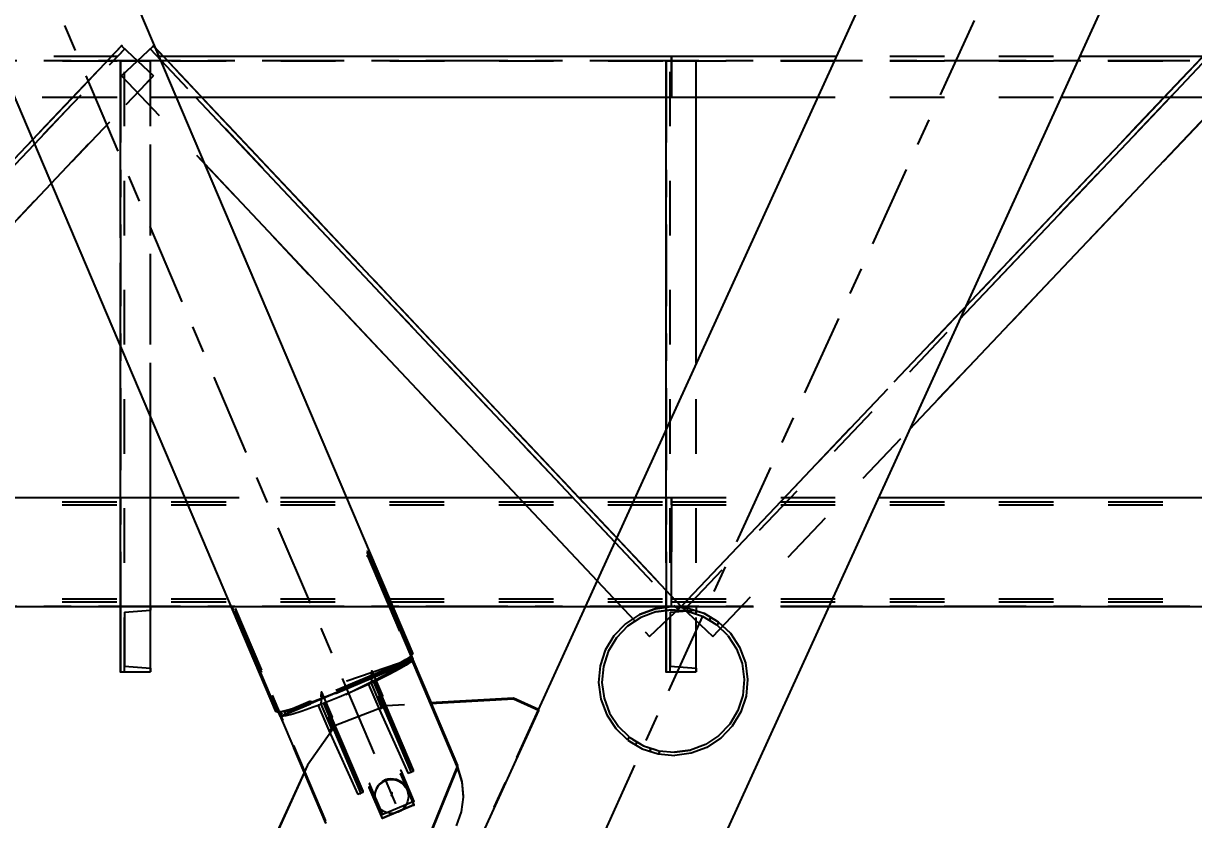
# Model space of a CAD drawing. Header units: millimetres. Extents: x 2368 to 8313, y 7493 to 11698.
# Drawn here: x 5773.03 to 5815.91, y 11265.61 to 11294.79 of the extents above; entities that cross this region are included whole.
import ezdxf

# ---------------------------------------------------------------- set-up
doc = ezdxf.new("R2010")
doc.units = ezdxf.units.MM
for name, pattern in [('XKITLINE00', [0]), ('XKITLINE02', [4, 2, -2]), ('XKITLINE03', [6, 3, -1, 1, -1])]:
    doc.linetypes.add(name, pattern=pattern)
doc.styles.add('ROMANS', font='romans.shx')
doc.dimstyles.new('MD300', dxfattribs={"dimtxt": 2.5, "dimasz": 2.5, "dimexe": 1, "dimexo": 1, "dimgap": 0.5, "dimtad": 1, "dimdec": 1, "dimlfac": 50, "dimrnd": 0.5, "dimdsep": 46, "dimtxsty": 'ROMANS', "dimcen": 1, "dimclrd": 146, "dimclre": 146, "dimclrt": 30, "dimadec": 1, "dimazin": 2, "dimtfac": 1, "dimtdec": 1, "dimtmove": 0, "dimatfit": 1, "dimfxl": 1, "dimtolj": 1, "dimtzin": 0, "dimlwd": -1, "dimlwe": -1, "dimarcsym": 0})

# ---------------------------------------------------------------- blocks, each defined once
blk = doc.blocks.new('*D37')
at = {"color": 146, "transparency": 16777216}
for p, q in [((6544.584, 11276.27), (6544.584, 10979.265)), ((5216.588, 11053.98), (5216.588, 10979.265)), ((5219.088, 10980.265), (6542.084, 10980.265))]:
    blk.add_line(p, q, dxfattribs=at)
for points in [[(5219.088, 10980.681), (5219.088, 10979.848), (5216.588, 10980.265)], [(6542.084, 10980.681), (6542.084, 10979.848), (6544.584, 10980.265)]]:
    blk.add_solid(points, dxfattribs=at)
at = {"layer": 'Defpoints', "color": 0, "transparency": 16777216}
for p in [(6544.584, 11277.27), (5216.588, 11054.98), (6544.584, 10980.265)]:
    blk.add_point(p, dxfattribs=at)
at = {"color": 30, "transparency": 16777216, "insert": (5880.586, 10982.015), "char_height": 2.5, "attachment_point": 5, "style": 'ROMANS'}
blk.add_mtext('\\A1;66400', dxfattribs=at)
blk = doc.blocks.new('*D38')
at = {"color": 146, "transparency": 16777216}
for p, q in [((3888.584, 11276.27), (3888.584, 10968.162)), ((6544.588, 11276.271), (6544.588, 10968.162)), ((6542.088, 10969.162), (3891.084, 10969.162))]:
    blk.add_line(p, q, dxfattribs=at)
for points in [[(3891.084, 10969.579), (3891.084, 10968.745), (3888.584, 10969.162)], [(6542.088, 10969.579), (6542.088, 10968.745), (6544.588, 10969.162)]]:
    blk.add_solid(points, dxfattribs=at)
at = {"layer": 'Defpoints', "color": 0, "transparency": 16777216}
for p in [(3888.584, 11277.27), (6544.588, 11277.271), (3888.584, 10969.162)]:
    blk.add_point(p, dxfattribs=at)
at = {"color": 30, "transparency": 16777216, "insert": (5216.586, 10970.912), "char_height": 2.5, "attachment_point": 5, "style": 'ROMANS'}
blk.add_mtext('\\A1;132800', dxfattribs=at)

msp = doc.modelspace()

# ---------------------------------------------------------------- linework, layer by layer
at = {"color": 8, "linetype": 'XKITLINE03'}
for p, q in [((5790.5882, 11256.9779), (5708.5882, 11449.801)), ((5790.5882, 11256.9779), (5708.5882, 11449.801)), ((5872.5882, 11436.8368), (5708.5882, 11077.119)), ((5872.5882, 11436.8368), (5708.5882, 11077.119)), ((5785.6335, 11275.2685), (5788.9328, 11267.5103)), ((5785.6336, 11275.2685), (5788.9328, 11267.5103)), ((5785.6396, 11275.3524), (5788.9388, 11267.5942)), ((5785.6396, 11275.3524), (5788.9389, 11267.5942)), ((5784.1078, 11265.4786), (5780.8085, 11273.2369)), ((5784.1079, 11265.4786), (5780.8086, 11273.2369)), ((5784.1139, 11265.5625), (5780.8146, 11273.3208)), ((5784.1139, 11265.5625), (5780.8146, 11273.3208)), ((5782.4338, 11269.3953), (5787.2864, 11271.4386)), ((5782.4338, 11269.3953), (5787.2865, 11271.4386)), ((5787.2902, 11271.4908), (5782.4375, 11269.4475)), ((5787.2902, 11271.4908), (5782.4376, 11269.4475)), ((5787.23, 11271.3841), (5782.4857, 11269.3864)), ((5787.23, 11271.3841), (5782.4857, 11269.3864)), ((5787.2383, 11271.4997), (5782.494, 11269.502)), ((5787.2384, 11271.4997), (5782.4941, 11269.502)), ((5784.8441, 11270.196), (5787.23, 11271.3841)), ((5784.8442, 11270.196), (5787.23, 11271.3841)), ((5784.8798, 11270.6901), (5787.2383, 11271.4997)), ((5784.8799, 11270.6901), (5787.2384, 11271.4997)), ((5787.2864, 11271.4386), (5787.3021, 11271.4705)), ((5787.2865, 11271.4386), (5787.3021, 11271.4705)), ((5787.3021, 11271.4705), (5787.2902, 11271.4908)), ((5787.3021, 11271.4705), (5787.2902, 11271.4908)), ((5785.7787, 11270.7748), (5785.7666, 11270.607)), ((5785.7788, 11270.7748), (5785.7667, 11270.607)), ((5787.2217, 11267.3818), (5785.7787, 11270.7748)), ((5787.2217, 11267.3818), (5785.7788, 11270.7748)), ((5785.7868, 11270.8867), (5785.7989, 11271.0545)), ((5787.2298, 11267.4936), (5785.7868, 11270.8867)), ((5785.7869, 11270.8867), (5785.799, 11271.0545)), ((5787.2298, 11267.4936), (5785.7869, 11270.8867)), ((5785.7989, 11271.0545), (5786.1889, 11270.1375)), ((5785.799, 11271.0545), (5786.189, 11270.1375)), ((5785.7666, 11270.607), (5786.1566, 11269.69)), ((5785.7667, 11270.607), (5786.1567, 11269.69)), ((5783.9371, 11269.9994), (5783.925, 11269.8316)), ((5783.9372, 11269.9994), (5783.9251, 11269.8316)), ((5785.3801, 11266.6063), (5783.9371, 11269.9994)), ((5785.3801, 11266.6063), (5783.9372, 11269.9994)), ((5783.9452, 11270.1113), (5783.9573, 11270.2791)), ((5785.3882, 11266.7182), (5783.9452, 11270.1113)), ((5783.9453, 11270.1113), (5783.9574, 11270.2791)), ((5785.3882, 11266.7182), (5783.9453, 11270.1113)), ((5783.9573, 11270.2791), (5784.3473, 11269.362)), ((5783.9574, 11270.2791), (5784.3474, 11269.362)), ((5790.9933, 11270.0377), (5786.3382, 11269.7771)), ((5790.9934, 11270.0377), (5786.3383, 11269.7771)), ((5791.9039, 11269.6257), (5790.9933, 11270.0377)), ((5791.904, 11269.6257), (5790.9934, 11270.0377)), ((5783.6395, 11251.4977), (5791.9039, 11269.6257)), ((5783.6395, 11251.4977), (5791.904, 11269.6257)), ((5783.925, 11269.8316), (5784.315, 11268.9145)), ((5783.9251, 11269.8316), (5784.3151, 11268.9145)), ((5786.3382, 11269.7771), (5784.4664, 11269.0558)), ((5786.3383, 11269.7771), (5784.4665, 11269.0558)), ((5782.4219, 11269.4156), (5782.4338, 11269.3953)), ((5782.4219, 11269.4156), (5782.4338, 11269.3953)), ((5784.4664, 11269.0558), (5783.4431, 11267.6012)), ((5784.4665, 11269.0558), (5783.4432, 11267.6012)), ((5783.4431, 11267.6012), (5779.6025, 11259.1768)), ((5783.4432, 11267.6012), (5779.6026, 11259.1768)), ((5786.857, 11267.4088), (5787.3406, 11266.2716)), ((5786.8571, 11267.4088), (5787.3406, 11266.2716)), ((5787.2183, 11267.3351), (5787.2217, 11267.3818)), ((5787.2184, 11267.3351), (5787.2217, 11267.3818)), ((5787.2331, 11267.5402), (5787.2298, 11267.4936)), ((5787.2332, 11267.5402), (5787.2298, 11267.4936)), ((5788.9328, 11267.5103), (5787.5421, 11264.0918)), ((5788.9328, 11267.5103), (5787.5421, 11264.0918)), ((5788.9388, 11267.5942), (5787.5481, 11264.1757)), ((5788.9389, 11267.5942), (5787.5482, 11264.1757)), ((5786.1988, 11265.7909), (5785.7152, 11266.928)), ((5786.1989, 11265.7909), (5785.7153, 11266.928)), ((5786.8468, 11267.2671), (5787.3304, 11266.1299)), ((5786.8468, 11267.2671), (5787.3304, 11266.1299)), ((5786.8478, 11267.282), (5787.3314, 11266.1448)), ((5786.8479, 11267.282), (5787.3315, 11266.1448)), ((5785.3767, 11266.5597), (5785.3801, 11266.6063)), ((5785.3768, 11266.5597), (5785.3801, 11266.6063)), ((5785.3915, 11266.7648), (5785.3882, 11266.7182)), ((5785.3916, 11266.7648), (5785.3882, 11266.7182)), ((5786.1886, 11265.6492), (5785.705, 11266.7863)), ((5786.1886, 11265.6492), (5785.705, 11266.7863)), ((5786.1896, 11265.6641), (5785.7061, 11266.8012)), ((5786.1897, 11265.6641), (5785.7061, 11266.8012)), ((5786.5274, 11266.5924), (5786.5193, 11266.4805)), ((5786.5274, 11266.5924), (5786.5193, 11266.4805)), ((5787.3304, 11266.1299), (5786.1886, 11265.6492)), ((5787.3304, 11266.1299), (5786.1886, 11265.6492)), ((5787.3314, 11266.1448), (5786.1896, 11265.6641)), ((5787.3315, 11266.1448), (5786.1897, 11265.6641)), ((5787.3406, 11266.2716), (5786.1988, 11265.7909)), ((5787.3406, 11266.2716), (5786.1989, 11265.7909))]:
    msp.add_line(p, q, dxfattribs=at)
at = {"color": 8, "linetype": 'XKITLINE00'}
for p, q in [((5721.1335, 11427.2703), (5787.2978, 11271.6849)), ((5716.106, 11425.1534), (5782.2703, 11269.568)), ((5857.4243, 11413.3539), (5791.8961, 11269.6244)), ((5864.8186, 11410.017), (5724.1331, 11101.4374)), ((5785.6219, 11275.4474), (5785.6193, 11275.4326)), ((5785.6193, 11275.4326), (5785.6235, 11275.404)), ((5785.6309, 11275.447), (5785.6219, 11275.4474)), ((5785.6235, 11275.404), (5785.634, 11275.3643)), ((5785.6309, 11275.447), (5785.6456, 11275.4313)), ((5785.6855, 11275.3618), (5785.6414, 11275.3433)), ((5785.6456, 11275.4313), (5785.6644, 11275.402)), ((5785.6503, 11275.3182), (5785.6666, 11275.2671)), ((5785.7069, 11275.3148), (5785.6601, 11275.2951)), ((5785.6644, 11275.402), (5785.6855, 11275.3618)), ((5785.6666, 11275.2671), (5787.2266, 11271.5989)), ((5785.6855, 11275.3618), (5785.7069, 11275.3148)), ((5785.7069, 11275.3148), (5787.2669, 11271.6466)), ((5780.6877, 11273.3698), (5780.6858, 11273.3648)), ((5780.6858, 11273.3648), (5780.6907, 11273.345)), ((5780.6877, 11273.3698), (5780.696, 11273.3596)), ((5780.6907, 11273.345), (5780.7017, 11273.3124)), ((5780.696, 11273.3596), (5780.71, 11273.3351)), ((5780.71, 11273.3351), (5780.7284, 11273.2987)), ((5780.7017, 11273.3124), (5780.7178, 11273.2701)), ((5780.7377, 11273.2785), (5780.7178, 11273.2701)), ((5780.7178, 11273.2701), (5780.7375, 11273.2223)), ((5780.7586, 11273.2312), (5780.7375, 11273.2223)), ((5780.7375, 11273.2223), (5782.2974, 11269.5541)), ((5780.7488, 11273.2543), (5780.7732, 11273.2066)), ((5780.7732, 11273.2066), (5782.3332, 11269.5384)), ((5787.2669, 11271.6466), (5787.2155, 11271.625)), ((5787.2243, 11271.6287), (5787.2978, 11271.456)), ((5787.2353, 11271.6333), (5787.2996, 11271.4821)), ((5787.2978, 11271.6849), (5787.2669, 11271.6466)), ((5786.7379, 11271.2953), (5786.337, 11271.0874)), ((5787.0409, 11271.4697), (5786.7379, 11271.2953)), ((5787.0604, 11271.2664), (5786.7984, 11271.114)), ((5786.9871, 11271.4387), (5787.0604, 11271.2664)), ((5787.2266, 11271.5989), (5787.0409, 11271.4697)), ((5787.23, 11271.3841), (5787.0604, 11271.2664)), ((5787.1587, 11271.5517), (5787.23, 11271.3841)), ((5787.1962, 11271.5777), (5788.9318, 11267.4963)), ((5787.2069, 11271.5852), (5788.9338, 11267.5243)), ((5787.2202, 11271.5945), (5787.2865, 11271.4386)), ((5787.2865, 11271.4386), (5787.2726, 11271.4328)), ((5787.2978, 11271.456), (5787.2865, 11271.4386)), ((5787.2929, 11271.4485), (5787.9572, 11269.8863)), ((5787.3021, 11271.4705), (5787.2978, 11271.456)), ((5787.3002, 11271.464), (5787.9708, 11269.8871)), ((5785.8582, 11270.8564), (5785.3255, 11270.6139)), ((5786.337, 11271.0874), (5785.8582, 11270.8564)), ((5786.455, 11270.9335), (5786.0447, 11270.7324)), ((5786.7984, 11271.114), (5786.455, 11270.9335)), ((5784.7657, 11270.372), (5784.2068, 11270.1428)), ((5785.3255, 11270.6139), (5784.7657, 11270.372)), ((5785.5847, 11270.5191), (5785.0944, 11270.3026)), ((5786.0447, 11270.7324), (5785.5847, 11270.5191)), ((5785.6773, 11270.562), (5786.0646, 11269.6512)), ((5785.8588, 11270.6458), (5785.8504, 11270.6423)), ((5785.8588, 11270.6462), (5785.8588, 11270.6458)), ((5785.8588, 11270.6458), (5786.2487, 11269.7288)), ((5785.9093, 11270.6696), (5786.1049, 11270.2634)), ((5783.6768, 11269.9379), (5783.2024, 11269.7675)), ((5784.2068, 11270.1428), (5783.6768, 11269.9379)), ((5784.5942, 11270.092), (5784.1054, 11269.8962)), ((5785.0944, 11270.3026), (5784.5942, 11270.092)), ((5786.1049, 11270.2634), (5787.3138, 11267.4205)), ((5790.9947, 11270.0564), (5787.93, 11269.8848)), ((5790.992, 11270.0191), (5787.9454, 11269.8485)), ((5790.9947, 11270.0564), (5790.992, 11270.0191)), ((5791.9026, 11269.6071), (5790.992, 11270.0191)), ((5791.9053, 11269.6444), (5790.9947, 11270.0564)), ((5782.2974, 11269.5541), (5782.2703, 11269.568)), ((5782.3221, 11269.5645), (5782.2974, 11269.5541)), ((5782.5112, 11269.5624), (5782.3332, 11269.5384)), ((5782.3654, 11269.5428), (5782.4244, 11269.404)), ((5782.3722, 11269.5437), (5784.1069, 11265.4647)), ((5782.4163, 11269.5496), (5782.4857, 11269.3864)), ((5782.8072, 11269.6402), (5782.5112, 11269.5624)), ((5782.5758, 11269.5794), (5782.6484, 11269.4086)), ((5782.9042, 11269.4743), (5782.6484, 11269.4086)), ((5783.2024, 11269.7675), (5782.8072, 11269.6402)), ((5783.2422, 11269.5807), (5782.9042, 11269.4743)), ((5783.6483, 11269.7233), (5783.2422, 11269.5807)), ((5791.9026, 11269.6071), (5783.6382, 11251.4791)), ((5783.8329, 11269.7931), (5783.6483, 11269.7233)), ((5783.8414, 11269.7963), (5783.833, 11269.7928)), ((5783.833, 11269.7932), (5783.833, 11269.7928)), ((5783.833, 11269.7928), (5784.223, 11268.8758)), ((5784.1054, 11269.8962), (5783.8414, 11269.7963)), ((5784.0199, 11269.8639), (5784.4071, 11268.9533)), ((5784.0726, 11269.8838), (5784.2633, 11269.4879)), ((5784.2633, 11269.4879), (5785.4722, 11266.6451)), ((5786.2487, 11269.7288), (5786.0646, 11269.6512)), ((5786.0646, 11269.6512), (5787.1263, 11267.2964)), ((5786.2487, 11269.7288), (5787.3105, 11267.3739)), ((5791.9031, 11269.6132), (5791.9026, 11269.6071)), ((5782.4338, 11269.3953), (5782.4244, 11269.404)), ((5782.6484, 11269.4086), (5782.4857, 11269.3864)), ((5784.4071, 11268.9533), (5784.223, 11268.8758)), ((5784.223, 11268.8758), (5785.2847, 11266.5209)), ((5784.4071, 11268.9533), (5785.4689, 11266.5985)), ((5783.313, 11267.3314), (5780.1172, 11260.3214)), ((5787.3105, 11267.3739), (5787.1263, 11267.2964)), ((5787.3138, 11267.4205), (5787.3105, 11267.3739)), ((5788.9338, 11267.5243), (5788.9318, 11267.4963)), ((5788.9318, 11267.4963), (5789.0915, 11266.9746)), ((5788.9338, 11267.5243), (5789.0936, 11267.0025)), ((5783.3199, 11267.3151), (5780.1311, 11260.3204)), ((5786.0947, 11266.9027), (5786.0223, 11266.8229)), ((5786.0958, 11266.9176), (5786.0234, 11266.8378)), ((5786.0958, 11266.9176), (5786.0234, 11266.8378)), ((5786.0969, 11266.9326), (5786.0245, 11266.8527)), ((5786.1799, 11266.9688), (5786.0947, 11266.9027)), ((5786.181, 11266.9838), (5786.0958, 11266.9176)), ((5786.181, 11266.9838), (5786.0958, 11266.9176)), ((5786.1821, 11266.9987), (5786.0969, 11266.9326)), ((5786.2754, 11267.0192), (5786.1799, 11266.9688)), ((5786.2765, 11267.0341), (5786.181, 11266.9838)), ((5786.2765, 11267.0341), (5786.181, 11266.9838)), ((5786.2775, 11267.0491), (5786.1821, 11266.9987)), ((5786.3782, 11267.0523), (5786.2754, 11267.0192)), ((5786.2765, 11267.0341), (5786.2754, 11267.0192)), ((5786.3793, 11267.0672), (5786.2765, 11267.0341)), ((5786.3793, 11267.0672), (5786.2765, 11267.0341)), ((5786.2775, 11267.0491), (5786.2765, 11267.0341)), ((5786.3804, 11267.0822), (5786.2775, 11267.0491)), ((5786.4852, 11267.0672), (5786.3782, 11267.0523)), ((5786.4863, 11267.0821), (5786.3793, 11267.0672)), ((5786.4863, 11267.0821), (5786.3793, 11267.0672)), ((5786.4874, 11267.097), (5786.3804, 11267.0822)), ((5786.5932, 11267.0632), (5786.4852, 11267.0672)), ((5786.5943, 11267.0782), (5786.4863, 11267.0821)), ((5786.5943, 11267.0782), (5786.4863, 11267.0821)), ((5786.5954, 11267.0931), (5786.4874, 11267.097)), ((5786.6989, 11267.0407), (5786.5932, 11267.0632)), ((5786.7, 11267.0556), (5786.5943, 11267.0782)), ((5786.7, 11267.0556), (5786.5943, 11267.0782)), ((5786.7011, 11267.0706), (5786.5954, 11267.0931)), ((5786.7991, 11267.0003), (5786.6989, 11267.0407)), ((5786.8002, 11267.0152), (5786.7, 11267.0556)), ((5786.8002, 11267.0152), (5786.7, 11267.0556)), ((5786.8012, 11267.0301), (5786.7011, 11267.0706)), ((5786.8907, 11266.9431), (5786.7991, 11267.0003)), ((5786.8918, 11266.958), (5786.8002, 11267.0152)), ((5786.8918, 11266.958), (5786.8002, 11267.0152)), ((5786.8928, 11266.9729), (5786.8012, 11267.0301)), ((5786.9709, 11266.871), (5786.8907, 11266.9431)), ((5786.972, 11266.8859), (5786.8918, 11266.958)), ((5786.972, 11266.8859), (5786.8918, 11266.958)), ((5786.9731, 11266.9008), (5786.8928, 11266.9729)), ((5786.9731, 11266.9008), (5787.0396, 11266.8159)), ((5789.0936, 11267.0025), (5789.0915, 11266.9746)), ((5789.0915, 11266.9746), (5789.1388, 11266.4312)), ((5789.0936, 11267.0025), (5789.1409, 11266.4592)), ((5785.4689, 11266.5985), (5785.2847, 11266.5209)), ((5785.4722, 11266.6451), (5785.4689, 11266.5985)), ((5785.9019, 11266.5268), (5785.898, 11266.4192)), ((5785.9244, 11266.632), (5785.9019, 11266.5268)), ((5785.9255, 11266.6469), (5785.903, 11266.5417)), ((5785.9255, 11266.6469), (5785.903, 11266.5417)), ((5785.9266, 11266.6618), (5785.904, 11266.5566)), ((5785.965, 11266.7317), (5785.9244, 11266.632)), ((5785.9661, 11266.7466), (5785.9255, 11266.6469)), ((5785.9661, 11266.7466), (5785.9255, 11266.6469)), ((5785.9672, 11266.7615), (5785.9266, 11266.6618)), ((5786.0223, 11266.8229), (5785.965, 11266.7317)), ((5786.0234, 11266.8378), (5785.9661, 11266.7466)), ((5786.0234, 11266.8378), (5785.9661, 11266.7466)), ((5786.0245, 11266.8527), (5785.9672, 11266.7615)), ((5786.9709, 11266.871), (5787.0374, 11266.7861)), ((5786.972, 11266.8859), (5787.0385, 11266.801)), ((5786.972, 11266.8859), (5787.0385, 11266.801)), ((5787.0374, 11266.7861), (5787.0881, 11266.691)), ((5787.0385, 11266.801), (5787.0892, 11266.706)), ((5787.0385, 11266.801), (5787.0892, 11266.706)), ((5787.0396, 11266.8159), (5787.0902, 11266.7209)), ((5787.0892, 11266.706), (5787.0881, 11266.691)), ((5787.0881, 11266.691), (5787.1214, 11266.5887)), ((5787.0902, 11266.7209), (5787.0892, 11266.706)), ((5787.0892, 11266.706), (5787.1225, 11266.6036)), ((5787.0892, 11266.706), (5787.1225, 11266.6036)), ((5787.0902, 11266.7209), (5787.1235, 11266.6185)), ((5787.1214, 11266.5887), (5787.1363, 11266.4821)), ((5787.1225, 11266.6036), (5787.1374, 11266.497)), ((5787.1225, 11266.6036), (5787.1374, 11266.497)), ((5787.1235, 11266.6185), (5787.1385, 11266.5119)), ((5787.1363, 11266.4821), (5787.1325, 11266.3745)), ((5785.898, 11266.4192), (5785.913, 11266.3127)), ((5785.913, 11266.3127), (5785.9463, 11266.2103)), ((5785.9463, 11266.2103), (5785.9969, 11266.1152)), ((5785.9969, 11266.1152), (5786.0634, 11266.0303)), ((5787.012, 11266.0784), (5786.9396, 11265.9986)), ((5787.0694, 11266.1696), (5787.012, 11266.0784)), ((5787.1099, 11266.2693), (5787.0694, 11266.1696)), ((5787.1325, 11266.3745), (5787.1099, 11266.2693)), ((5789.1388, 11266.4312), (5789.0717, 11265.89)), ((5789.1409, 11266.4592), (5789.1388, 11266.4312)), ((5786.1437, 11265.9582), (5786.0634, 11266.0303)), ((5786.2353, 11265.901), (5786.1437, 11265.9582)), ((5786.3354, 11265.8606), (5786.2353, 11265.901)), ((5786.4411, 11265.8381), (5786.3354, 11265.8606)), ((5786.5491, 11265.8342), (5786.4411, 11265.8381)), ((5786.6562, 11265.849), (5786.5491, 11265.8342)), ((5786.759, 11265.8821), (5786.6562, 11265.849)), ((5786.8544, 11265.9325), (5786.759, 11265.8821)), ((5786.9396, 11265.9986), (5786.8544, 11265.9325)), ((5789.0717, 11265.89), (5788.8929, 11265.3747))]:
    msp.add_line(p, q, dxfattribs=at)
at = {"color": 1, "linetype": 'XKITLINE03'}
for p, q in [((5757.1383, 11273.4162), (5776.6282, 11293.9667)), ((5776.6282, 11293.9667), (5757.1383, 11273.4162)), ((5777.7909, 11293.9644), (5797.1383, 11273.4162)), ((5797.1383, 11273.4162), (5777.7909, 11293.9644)), ((5797.1383, 11273.4162), (5816.6282, 11293.9667)), ((5816.6282, 11293.9667), (5797.1383, 11273.4162)), ((5796.7808, 11293.4162), (5462.4602, 11293.4162)), ((5796.7808, 11293.4162), (5462.4602, 11293.4162)), ((5776.5883, 11271.0162), (5776.5883, 11293.4162)), ((5776.5883, 11293.4162), (5776.5883, 11271.0162)), ((5796.5883, 11271.0162), (5796.5883, 11293.4162)), ((5796.5883, 11293.4162), (5796.5883, 11271.0162)), ((6133.777, 11293.4162), (5796.7808, 11293.4162)), ((6133.777, 11293.4162), (5796.7808, 11293.4162)), ((5462.4467, 11273.4162), (5796.7807, 11273.4162)), ((5796.7808, 11273.4162), (5462.4535, 11273.4162)), ((5776.5883, 11273.4162), (5776.5883, 11273.4162)), ((5796.5883, 11273.4162), (5796.5883, 11273.4162)), ((5796.7808, 11273.4162), (6133.7769, 11273.4162)), ((6133.777, 11273.4162), (5796.7808, 11273.4162)), ((5796.8383, 11270.6868), (5796.8382, 11270.6868))]:
    msp.add_line(p, q, dxfattribs=at)
at = {"color": 3, "linetype": 'XKITLINE02'}
for p, q in [((5757.1383, 11273.4162), (5776.6282, 11293.9667)), ((5773.36, 11290.5206), (5776.6282, 11293.9667)), ((5776.626, 11292.8676), (5777.7909, 11293.9644)), ((5776.626, 11292.8676), (5777.7909, 11293.9644)), ((5776.6282, 11293.9667), (5777.7891, 11292.8657)), ((5776.6282, 11293.9667), (5777.7892, 11292.8657)), ((5777.7909, 11293.9644), (5777.8499, 11293.9018)), ((5777.7909, 11293.9644), (5797.1383, 11273.4162)), ((5797.1383, 11273.4162), (5816.6282, 11293.9667)), ((5462.4602, 11293.5862), (5796.7808, 11293.5862)), ((5738.147, 11293.5862), (5777.9841, 11293.5862)), ((5757.2544, 11273.3061), (5776.7443, 11293.8566)), ((5773.4282, 11290.3601), (5776.7443, 11293.8566)), ((5777.6744, 11293.8547), (5779.3396, 11292.0862)), ((5777.6744, 11293.8547), (5797.0218, 11273.3065)), ((5778.147, 11293.5862), (5779.5593, 11292.0862)), ((5796.7808, 11292.0862), (5796.7808, 11293.5862)), ((5796.7808, 11292.0862), (5796.7808, 11293.5862)), ((5796.7808, 11292.0862), (5796.7808, 11293.5862)), ((5796.7808, 11293.5862), (5811.7362, 11293.5862)), ((5796.7808, 11292.0862), (5796.7808, 11293.5862)), ((5796.7808, 11293.5862), (6133.777, 11293.5862)), ((5796.7808, 11293.5862), (5796.7808, 11292.0862)), ((5796.7808, 11292.0862), (5796.7808, 11293.5862)), ((5797.2544, 11273.3061), (5816.7443, 11293.8566)), ((5814.8447, 11292.0862), (5816.2673, 11293.5862)), ((5815.0653, 11292.0862), (5816.4878, 11293.5862)), ((5462.4602, 11293.4162), (5796.7808, 11293.4162)), ((5462.4602, 11293.4162), (5796.7808, 11293.4162)), ((5776.5883, 11282.9292), (5776.5883, 11293.4162)), ((5776.5883, 11293.4162), (5777.6883, 11293.4162)), ((5776.5883, 11293.4162), (5777.6883, 11293.4162)), ((5776.5883, 11271.0162), (5776.5883, 11293.4162)), ((5776.7283, 11271.0162), (5776.7283, 11293.4162)), ((5776.7283, 11271.0162), (5776.7283, 11293.4162)), ((5777.6883, 11280.3426), (5777.6883, 11293.4162)), ((5777.6883, 11271.0162), (5777.6883, 11293.4162)), ((5796.5883, 11292.0862), (5796.5883, 11293.4162)), ((5796.5883, 11293.4162), (5797.6883, 11293.4162)), ((5796.5883, 11293.4162), (5797.6883, 11293.4162)), ((5796.5883, 11271.0162), (5796.5883, 11293.4162)), ((5796.7283, 11271.0162), (5796.7283, 11293.4162)), ((5796.7283, 11271.0162), (5796.7283, 11293.4162)), ((5796.7808, 11293.4162), (6133.777, 11293.4162)), ((5796.7808, 11293.4162), (5796.7808, 11292.0862)), ((5796.7808, 11293.4162), (6133.777, 11293.4162)), ((5796.7808, 11293.4162), (5796.7808, 11292.0862)), ((5797.6883, 11292.0862), (5797.6883, 11293.4162)), ((5797.6883, 11271.0162), (5797.6883, 11293.4162)), ((5758.2992, 11272.3152), (5777.7892, 11292.8657)), ((5774.0426, 11288.9153), (5777.7891, 11292.8657)), ((5776.626, 11292.8676), (5779.66, 11289.6453)), ((5776.626, 11292.8676), (5795.9734, 11272.3194)), ((5798.2992, 11272.3152), (5817.7892, 11292.8657)), ((5462.4602, 11292.0862), (5796.7808, 11292.0862)), ((5577.7172, 11292.0862), (5778.622, 11292.0862)), ((5796.7808, 11292.0862), (5945.493, 11292.0862)), ((5796.7808, 11292.0862), (5811.0524, 11292.0862)), ((5796.7808, 11292.0862), (6133.777, 11292.0862)), ((5797.1383, 11273.4162), (5807.5416, 11284.3856)), ((5797.2544, 11273.3061), (5807.3374, 11283.9378)), ((5797.6883, 11271.0162), (5797.6883, 11282.329)), ((5796.5883, 11271.0162), (5796.5883, 11279.9162)), ((5798.2992, 11272.3152), (5805.5002, 11279.908)), ((5462.4467, 11277.4162), (5796.7807, 11277.4162)), ((5462.4467, 11277.2462), (5796.7807, 11277.2462)), ((5462.4535, 11277.4162), (5796.7808, 11277.4162)), ((5462.4535, 11277.2462), (5796.7808, 11277.2462)), ((5776.5883, 11277.4162), (5777.6883, 11277.4162)), ((5778.9327, 11277.4162), (5784.8605, 11277.4162)), ((5791.1744, 11277.4162), (5793.372, 11277.4162)), ((5795.4485, 11277.4162), (5796.7807, 11277.4162)), ((5796.7807, 11277.4162), (5796.7807, 11277.4162)), ((5796.7807, 11277.1398), (5796.7807, 11277.4162)), ((5796.7807, 11273.4162), (5796.7807, 11277.4162)), ((5796.7808, 11277.1398), (5796.7808, 11277.4162)), ((5796.7808, 11273.4162), (5796.7808, 11277.4162)), ((5796.7808, 11273.4162), (5796.7808, 11277.4162)), ((5796.7808, 11277.4162), (5796.7808, 11273.4162)), ((5796.7808, 11277.4162), (5817.6883, 11277.4162)), ((5796.7808, 11277.4162), (5804.3641, 11277.4162)), ((5796.7808, 11277.4162), (6133.777, 11277.4162)), ((5796.7808, 11277.1398), (5796.7808, 11277.4162)), ((5796.7808, 11273.4162), (5796.7808, 11277.4162)), ((5796.7808, 11277.2462), (6133.7769, 11277.2462)), ((5796.7808, 11277.2462), (6133.777, 11277.2462)), ((5462.4467, 11277.1398), (5796.7807, 11277.1398)), ((5462.4535, 11277.1398), (5796.7808, 11277.1398)), ((5796.7808, 11277.1398), (6133.7769, 11277.1398)), ((5796.7808, 11277.1398), (6133.777, 11277.1398)), ((5794.771, 11275.9303), (5797.1383, 11273.4162)), ((5794.6993, 11275.7731), (5797.0218, 11273.3065)), ((5794.0541, 11274.3578), (5795.9734, 11272.3194)), ((5462.4467, 11273.6926), (5796.7807, 11273.6926)), ((5462.4467, 11273.5862), (5796.7807, 11273.5862)), ((5462.4467, 11273.4162), (5796.7807, 11273.4162)), ((5462.4535, 11273.6926), (5796.7808, 11273.6926)), ((5462.4535, 11273.5862), (5796.7808, 11273.5862)), ((5462.4535, 11273.4162), (5796.7808, 11273.4162)), ((5776.5883, 11273.4162), (5777.6883, 11273.4162)), ((5776.5883, 11273.4162), (5777.6883, 11273.4162)), ((5776.5883, 11273.4162), (5776.5883, 11271.0162)), ((5776.5883, 11273.4162), (5776.5883, 11271.0162)), ((5777.6883, 11273.4162), (5777.6883, 11273.2802)), ((5777.6883, 11273.4162), (5777.6883, 11273.2802)), ((5780.6338, 11273.4162), (5786.5616, 11273.4162)), ((5793.6248, 11273.4162), (5796.7807, 11273.4162)), ((5795.6023, 11273.121), (5796.1749, 11273.335)), ((5796.1749, 11273.335), (5795.6023, 11273.121)), ((5795.9734, 11272.3194), (5797.1383, 11273.4162)), ((5795.9734, 11272.3194), (5797.1383, 11273.4162)), ((5796.1749, 11273.335), (5796.7808, 11273.4162)), ((5796.7809, 11273.4162), (5796.1749, 11273.335)), ((5796.5883, 11273.4162), (5797.6883, 11273.4162)), ((5796.5883, 11273.4162), (5796.5883, 11271.0162)), ((5796.5883, 11273.4162), (5796.5883, 11271.0162)), ((5796.7808, 11273.6926), (6133.7769, 11273.6926)), ((5796.7808, 11273.6926), (6133.777, 11273.6926)), ((5796.7808, 11273.5862), (6133.7769, 11273.5862)), ((5796.7808, 11273.5862), (6133.777, 11273.5862)), ((5796.7808, 11273.4162), (5802.5405, 11273.4162)), ((5796.7808, 11273.4162), (6133.777, 11273.4162)), ((5796.7808, 11273.4162), (5797.3896, 11273.3605)), ((5796.7809, 11273.4162), (5797.3896, 11273.3605)), ((5797.1383, 11273.4162), (5798.2992, 11272.3152)), ((5797.1383, 11273.4162), (5798.2992, 11272.3152)), ((5797.3764, 11273.3617), (5797.324, 11273.2468)), ((5797.3764, 11273.3617), (5797.324, 11273.2468)), ((5797.3764, 11273.3617), (5797.324, 11273.2468)), ((5797.3764, 11273.3617), (5797.324, 11273.2468)), ((5797.3896, 11273.3605), (5797.5403, 11273.3113)), ((5797.3896, 11273.3605), (5797.9707, 11273.1708)), ((5797.6883, 11273.4162), (5797.6883, 11273.2802)), ((5797.6883, 11273.4162), (5797.6883, 11273.2802)), ((5776.7283, 11273.2034), (5777.6883, 11273.2802)), ((5776.7283, 11273.2034), (5776.7283, 11271.229)), ((5776.7283, 11273.2034), (5776.7283, 11271.229)), ((5795.6023, 11273.121), (5795.0916, 11272.7849)), ((5795.6023, 11273.121), (5795.0916, 11272.7849)), ((5795.6566, 11273.014), (5795.1684, 11272.6927)), ((5795.6566, 11273.014), (5795.1684, 11272.6927)), ((5796.2041, 11273.2186), (5795.6566, 11273.014)), ((5796.2041, 11273.2186), (5795.6566, 11273.014)), ((5796.2041, 11273.2186), (5796.7833, 11273.2962)), ((5796.7834, 11273.2962), (5796.2041, 11273.2186)), ((5796.7283, 11273.2034), (5797.6883, 11273.2802)), ((5796.7283, 11273.2034), (5796.7283, 11271.229)), ((5796.7283, 11273.2034), (5796.7283, 11271.229)), ((5797.324, 11273.2468), (5796.7833, 11273.2962)), ((5796.7834, 11273.2962), (5797.3654, 11273.243)), ((5797.324, 11273.2468), (5797.3582, 11273.2437)), ((5797.3654, 11273.243), (5797.3582, 11273.2437)), ((5797.3654, 11273.243), (5797.921, 11273.0616)), ((5797.3654, 11273.243), (5797.4905, 11273.2022)), ((5797.4905, 11273.2022), (5797.921, 11273.0616)), ((5797.5403, 11273.3113), (5797.9708, 11273.1708)), ((5797.6949, 11273.2609), (5797.6451, 11273.1517)), ((5797.695, 11273.2609), (5797.6452, 11273.1517)), ((5797.7029, 11273.2583), (5797.6531, 11273.1491)), ((5797.7029, 11273.2583), (5797.6531, 11273.1491)), ((5797.7029, 11273.2583), (5797.6531, 11273.1491)), ((5797.7029, 11273.2583), (5797.6531, 11273.1491)), ((5797.921, 11273.0616), (5798.4223, 11272.7612)), ((5797.921, 11273.0616), (5798.3094, 11272.8288)), ((5797.9707, 11273.1708), (5798.4951, 11272.8565)), ((5797.9708, 11273.1708), (5798.3592, 11272.938)), ((5798.2124, 11273.026), (5798.1626, 11272.9168)), ((5798.2124, 11273.026), (5798.1626, 11272.9168)), ((5798.2125, 11273.0259), (5798.1627, 11272.9168)), ((5798.2125, 11273.0259), (5798.1627, 11272.9168)), ((5798.2196, 11273.0216), (5798.1698, 11272.9125)), ((5798.2196, 11273.0216), (5798.1699, 11272.9125)), ((5798.3592, 11272.938), (5798.4951, 11272.8565)), ((5794.6685, 11272.3436), (5795.0916, 11272.7849)), ((5795.0916, 11272.7849), (5794.6685, 11272.3436)), ((5795.1684, 11272.6927), (5794.7639, 11272.2708)), ((5795.1684, 11272.6927), (5794.7639, 11272.2708)), ((5798.3094, 11272.8288), (5798.4223, 11272.7612)), ((5798.4223, 11272.7612), (5798.4523, 11272.7324)), ((5798.4223, 11272.7612), (5798.4459, 11272.7385)), ((5798.4523, 11272.7324), (5798.4459, 11272.7385)), ((5798.5047, 11272.8473), (5798.4523, 11272.7324)), ((5798.5047, 11272.8473), (5798.4523, 11272.7324)), ((5798.5047, 11272.8473), (5798.4523, 11272.7324)), ((5798.5047, 11272.8473), (5798.4523, 11272.7324)), ((5798.8442, 11272.3567), (5798.4523, 11272.7324)), ((5798.4523, 11272.7324), (5798.4523, 11272.7324)), ((5798.8441, 11272.3567), (5798.4523, 11272.7324)), ((5798.4523, 11272.7324), (5798.4523, 11272.7324)), ((5798.5047, 11272.8473), (5798.4951, 11272.8565)), ((5798.5047, 11272.8473), (5798.4951, 11272.8565)), ((5798.5047, 11272.8473), (5798.5047, 11272.8473)), ((5798.5047, 11272.8473), (5798.9364, 11272.4334)), ((5798.9364, 11272.4334), (5798.5047, 11272.8473)), ((5798.5047, 11272.8473), (5798.5047, 11272.8473)), ((5794.6685, 11272.3436), (5794.3542, 11271.8193)), ((5794.6685, 11272.3436), (5794.3543, 11271.8193)), ((5794.7639, 11272.2708), (5794.4634, 11271.7695)), ((5794.7639, 11272.2708), (5794.4635, 11271.7695)), ((5798.8441, 11272.3567), (5799.1654, 11271.8684)), ((5798.8442, 11272.3567), (5799.1655, 11271.8684)), ((5798.9364, 11272.4334), (5799.2724, 11271.9228)), ((5798.9364, 11272.4334), (5799.2725, 11271.9228)), ((5794.3542, 11271.8193), (5794.1645, 11271.2381)), ((5794.3543, 11271.8193), (5794.1645, 11271.2381)), ((5794.4634, 11271.7695), (5794.282, 11271.2139)), ((5794.4635, 11271.7695), (5794.2821, 11271.2139)), ((5799.1654, 11271.8684), (5799.37, 11271.321)), ((5799.1655, 11271.8684), (5799.3701, 11271.321)), ((5799.2724, 11271.9228), (5799.4864, 11271.3501)), ((5799.2725, 11271.9228), (5799.4865, 11271.3501)), ((5776.7283, 11271.229), (5777.6883, 11271.1522)), ((5794.1645, 11271.2381), (5794.1089, 11270.6294)), ((5794.1645, 11271.2381), (5794.1089, 11270.6294)), ((5794.282, 11271.2139), (5794.2288, 11270.6319)), ((5794.2821, 11271.2139), (5794.2289, 11270.6319)), ((5796.7283, 11271.229), (5797.6883, 11271.1522)), ((5799.37, 11271.321), (5799.4477, 11270.7417)), ((5799.3701, 11271.321), (5799.4477, 11270.7417)), ((5799.4864, 11271.3501), (5799.5676, 11270.7442)), ((5799.4865, 11271.3501), (5799.5677, 11270.7442)), ((5776.5883, 11271.0162), (5777.6883, 11271.0162)), ((5776.5883, 11271.0162), (5777.6883, 11271.0162)), ((5777.6883, 11271.1522), (5777.6883, 11271.0162)), ((5777.6883, 11271.1522), (5777.6883, 11271.0162)), ((5796.5883, 11271.0162), (5797.6883, 11271.0162)), ((5796.5883, 11271.0162), (5797.6883, 11271.0162)), ((5796.5883, 11271.0162), (5797.6883, 11271.0162)), ((5797.6883, 11271.1522), (5797.6883, 11271.0162)), ((5797.6883, 11271.1522), (5797.6883, 11271.0162)), ((5794.1089, 11270.6294), (5794.1901, 11270.0235)), ((5794.1089, 11270.6294), (5794.1901, 11270.0235)), ((5794.2288, 11270.6319), (5794.3065, 11270.0526)), ((5794.2289, 11270.6319), (5794.3065, 11270.0526)), ((5799.4477, 11270.7417), (5799.3945, 11270.1597)), ((5799.4477, 11270.7417), (5799.3945, 11270.1597)), ((5799.5676, 11270.7442), (5799.512, 11270.1354)), ((5799.5677, 11270.7442), (5799.512, 11270.1354)), ((5794.1901, 11270.0235), (5794.4041, 11269.4508)), ((5794.1901, 11270.0235), (5794.4041, 11269.4508)), ((5794.3065, 11270.0526), (5794.5111, 11269.5051)), ((5794.3065, 11270.0526), (5794.5111, 11269.5051)), ((5799.3945, 11270.1597), (5799.2131, 11269.6041)), ((5799.3945, 11270.1597), (5799.2131, 11269.6041)), ((5799.512, 11270.1354), (5799.3223, 11269.5543)), ((5799.512, 11270.1354), (5799.3223, 11269.5543)), ((5794.5111, 11269.5051), (5794.8324, 11269.0169)), ((5794.5111, 11269.5051), (5794.8324, 11269.0169)), ((5799.2131, 11269.6041), (5798.9126, 11269.1028)), ((5799.2131, 11269.6041), (5798.9126, 11269.1028)), ((5799.3223, 11269.5543), (5799.008, 11269.0299)), ((5799.3223, 11269.5543), (5799.008, 11269.0299)), ((5794.4041, 11269.4508), (5794.7401, 11268.9401)), ((5794.4041, 11269.4508), (5794.7402, 11268.9401)), ((5798.9126, 11269.1028), (5798.5081, 11268.6809)), ((5798.9126, 11269.1028), (5798.5082, 11268.6809)), ((5795.1718, 11268.5262), (5794.7401, 11268.9401)), ((5795.1719, 11268.5262), (5794.7402, 11268.9401)), ((5795.2242, 11268.6412), (5794.8324, 11269.0169)), ((5795.2243, 11268.6412), (5794.8324, 11269.0169)), ((5795.2242, 11268.6412), (5795.1718, 11268.5262)), ((5795.2242, 11268.6412), (5795.1718, 11268.5262)), ((5795.2243, 11268.6412), (5795.1719, 11268.5262)), ((5795.2243, 11268.6412), (5795.1719, 11268.5262)), ((5795.2242, 11268.6412), (5795.2242, 11268.6412)), ((5795.2306, 11268.6351), (5795.2242, 11268.6412)), ((5795.2243, 11268.6412), (5795.2543, 11268.6124)), ((5795.2243, 11268.6412), (5795.2243, 11268.6412)), ((5795.2306, 11268.6351), (5795.2542, 11268.6124)), ((5798.5081, 11268.6809), (5798.0199, 11268.3596)), ((5798.5082, 11268.6809), (5798.0199, 11268.3596)), ((5799.008, 11269.0299), (5798.5849, 11268.5887)), ((5799.008, 11269.0299), (5798.5849, 11268.5887)), ((5795.1814, 11268.5171), (5795.1718, 11268.5262)), ((5795.1718, 11268.5262), (5795.1718, 11268.5262)), ((5795.1719, 11268.5262), (5795.1719, 11268.5262)), ((5795.1814, 11268.5171), (5795.1719, 11268.5262)), ((5795.1814, 11268.5171), (5795.7058, 11268.2028)), ((5795.1814, 11268.5171), (5795.3174, 11268.4356)), ((5795.2542, 11268.6124), (5795.7555, 11268.312)), ((5795.2543, 11268.6124), (5795.3671, 11268.5448)), ((5795.3174, 11268.4356), (5795.4641, 11268.3476)), ((5795.3671, 11268.5448), (5795.7556, 11268.312)), ((5795.5067, 11268.4611), (5795.4569, 11268.3519)), ((5795.5067, 11268.4611), (5795.4569, 11268.3519)), ((5795.5139, 11268.4568), (5795.4641, 11268.3476)), ((5795.5138, 11268.4568), (5795.4641, 11268.3476)), ((5795.5139, 11268.4568), (5795.4641, 11268.3476)), ((5795.5138, 11268.4568), (5795.4641, 11268.3476)), ((5795.4641, 11268.3476), (5795.7058, 11268.2028)), ((5795.7058, 11268.2028), (5796.2869, 11268.013)), ((5795.7058, 11268.2028), (5796.1363, 11268.0622)), ((5795.7555, 11268.312), (5796.3111, 11268.1306)), ((5795.7556, 11268.312), (5796.186, 11268.1714)), ((5796.0234, 11268.2245), (5795.9736, 11268.1153)), ((5796.0234, 11268.2245), (5795.9736, 11268.1153)), ((5796.0234, 11268.2245), (5795.9736, 11268.1153)), ((5796.0234, 11268.2245), (5795.9736, 11268.1153)), ((5796.0313, 11268.2219), (5795.9816, 11268.1127)), ((5796.0314, 11268.2219), (5795.9816, 11268.1127)), ((5798.0199, 11268.3596), (5797.4724, 11268.155)), ((5798.0199, 11268.3596), (5797.4725, 11268.155)), ((5798.0742, 11268.2526), (5797.5016, 11268.0386)), ((5798.0743, 11268.2526), (5797.5016, 11268.0386)), ((5798.0742, 11268.2526), (5798.5849, 11268.5887)), ((5798.5849, 11268.5887), (5798.0743, 11268.2526)), ((5796.1363, 11268.0622), (5796.2869, 11268.013)), ((5796.186, 11268.1714), (5796.3112, 11268.1306)), ((5796.2869, 11268.013), (5796.8957, 11267.9574)), ((5796.2869, 11268.013), (5796.8957, 11267.9574)), ((5796.3525, 11268.1268), (5796.3001, 11268.0118)), ((5796.3525, 11268.1268), (5796.3001, 11268.0118)), ((5796.3525, 11268.1268), (5796.3001, 11268.0118)), ((5796.3525, 11268.1268), (5796.3001, 11268.0118)), ((5796.3183, 11268.1299), (5796.3111, 11268.1306)), ((5796.3112, 11268.1306), (5796.8932, 11268.0774)), ((5796.3183, 11268.1299), (5796.8932, 11268.0774)), ((5796.8932, 11268.0774), (5797.4724, 11268.155)), ((5797.4725, 11268.155), (5796.8932, 11268.0774)), ((5797.5016, 11268.0386), (5796.8957, 11267.9574)), ((5797.5016, 11268.0386), (5796.8957, 11267.9574))]:
    msp.add_line(p, q, dxfattribs=at)
at = {"color": 7, "linetype": 'XKITLINE00'}
for p, q in [((5777.8499, 11293.9018), (5778.147, 11293.5862)), ((5777.9841, 11293.5862), (5796.7808, 11293.5862)), ((5796.7808, 11292.0862), (5796.7808, 11293.5862)), ((5796.7808, 11293.5862), (5802.8206, 11293.5862)), ((5796.7808, 11293.5862), (5796.7808, 11292.0862)), ((5811.7362, 11293.5862), (5934.7111, 11293.5862)), ((5778.622, 11292.0862), (5796.7808, 11292.0862)), ((5779.3396, 11292.0862), (5794.6993, 11275.7731)), ((5779.5593, 11292.0862), (5794.771, 11275.9303)), ((5796.5883, 11279.9162), (5796.5883, 11292.0862)), ((5796.7808, 11292.0862), (5802.1367, 11292.0862)), ((5797.6883, 11282.329), (5797.6883, 11292.0862)), ((5807.3374, 11283.9378), (5815.0653, 11292.0862)), ((5807.5416, 11284.3856), (5814.8447, 11292.0862)), ((5811.0524, 11292.0862), (5935.4144, 11292.0862)), ((5805.5002, 11279.908), (5816.5883, 11291.5995)), ((5757.1383, 11273.4162), (5773.36, 11290.5206)), ((5757.2544, 11273.3061), (5773.4282, 11290.3601)), ((5779.66, 11289.6453), (5794.0541, 11274.3578)), ((5758.2992, 11272.3152), (5774.0426, 11288.9153)), ((5776.5883, 11271.0162), (5776.5883, 11282.9292)), ((5777.6883, 11271.0162), (5777.6883, 11280.3426)), ((5763.137, 11277.4162), (5776.5883, 11277.4162)), ((5777.6883, 11277.4162), (5778.9327, 11277.4162)), ((5784.8605, 11277.4162), (5791.1744, 11277.4162)), ((5793.372, 11277.4162), (5795.4485, 11277.4162)), ((5804.3641, 11277.4162), (5816.5883, 11277.4162)), ((5759.3434, 11273.4162), (5776.5883, 11273.4162)), ((5777.6883, 11273.4162), (5780.6338, 11273.4162)), ((5786.5616, 11273.4162), (5793.6248, 11273.4162)), ((5802.5405, 11273.4162), (5816.5883, 11273.4162)), ((5776.5883, 11271.0162), (5777.6883, 11271.0162))]:
    msp.add_line(p, q, dxfattribs=at)
at = {"color": 1, "linetype": 'XKITLINE00'}
for centre in [(5776.6282, 11293.9667), (5776.6282, 11293.9667), (5777.7909, 11293.9644), (5777.7909, 11293.9644), (5776.5883, 11293.4162), (5776.5883, 11293.4162), (5796.5883, 11293.4162), (5796.5883, 11293.4162), (5796.7808, 11293.4162), (5796.7808, 11293.4162), (5796.7808, 11293.4162), (5796.7808, 11293.4162), (5776.5883, 11273.4162), (5796.5883, 11273.4162), (5796.7807, 11273.4162), (5796.7808, 11273.4162), (5796.7808, 11273.4162), (5796.7808, 11273.4162), (5797.1383, 11273.4162), (5797.1383, 11273.4162), (5797.1383, 11273.4162), (5797.1383, 11273.4162), (5776.5883, 11271.0162), (5776.5883, 11271.0162), (5796.5883, 11271.0162), (5796.5883, 11271.0162), (5796.8383, 11270.6868)]:
    msp.add_circle(centre, 0.004, dxfattribs=at)
at = {"color": 8, "linetype": 'XKITLINE00'}
for centre in [(5785.6335, 11275.2685), (5785.6336, 11275.2685), (5785.6396, 11275.3524), (5785.6396, 11275.3524), (5780.8085, 11273.2369), (5780.8086, 11273.2369), (5780.8146, 11273.3208), (5780.8146, 11273.3208), (5787.23, 11271.3841), (5787.23, 11271.3841), (5787.23, 11271.3841), (5787.23, 11271.3841), (5787.2383, 11271.4997), (5787.2383, 11271.4997), (5787.2384, 11271.4997), (5787.2384, 11271.4997), (5787.2864, 11271.4386), (5787.2864, 11271.4386), (5787.2865, 11271.4386), (5787.2865, 11271.4386), (5787.2902, 11271.4908), (5787.2902, 11271.4908), (5787.2902, 11271.4908), (5787.2902, 11271.4908), (5787.3021, 11271.4705), (5787.3021, 11271.4705), (5787.3021, 11271.4705), (5787.3021, 11271.4705), (5785.7787, 11270.7748), (5785.7787, 11270.7748), (5785.7788, 11270.7748), (5785.7788, 11270.7748), (5785.7868, 11270.8867), (5785.7868, 11270.8867), (5785.7869, 11270.8867), (5785.7869, 11270.8867), (5785.7989, 11271.0545), (5785.7989, 11271.0545), (5785.799, 11271.0545), (5785.799, 11271.0545), (5784.8798, 11270.6901), (5784.8799, 11270.6901), (5785.7666, 11270.607), (5785.7666, 11270.607), (5785.7667, 11270.607), (5785.7667, 11270.607), (5783.9371, 11269.9994), (5783.9371, 11269.9994), (5783.9372, 11269.9994), (5783.9372, 11269.9994), (5783.9452, 11270.1113), (5783.9452, 11270.1113), (5783.9453, 11270.1113), (5783.9453, 11270.1113), (5783.9573, 11270.2791), (5783.9573, 11270.2791), (5783.9574, 11270.2791), (5783.9574, 11270.2791), (5784.8441, 11270.196), (5784.8442, 11270.196), (5786.1889, 11270.1375), (5786.189, 11270.1375), (5790.9933, 11270.0377), (5790.9933, 11270.0377), (5790.9934, 11270.0377), (5790.9934, 11270.0377), (5782.494, 11269.502), (5782.4941, 11269.502), (5783.925, 11269.8316), (5783.925, 11269.8316), (5783.9251, 11269.8316), (5783.9251, 11269.8316), (5786.1566, 11269.69), (5786.1567, 11269.69), (5786.3382, 11269.7771), (5786.3382, 11269.7771), (5786.3383, 11269.7771), (5786.3383, 11269.7771), (5791.9039, 11269.6257), (5791.9039, 11269.6257), (5791.904, 11269.6257), (5791.904, 11269.6257), (5782.4219, 11269.4156), (5782.4219, 11269.4156), (5782.4338, 11269.3953), (5782.4338, 11269.3953), (5782.4338, 11269.3953), (5782.4338, 11269.3953), (5782.4375, 11269.4475), (5782.4376, 11269.4475), (5782.4857, 11269.3864), (5782.4857, 11269.3864), (5784.3473, 11269.362), (5784.3474, 11269.362), (5784.4664, 11269.0558), (5784.4664, 11269.0558), (5784.4665, 11269.0558), (5784.4665, 11269.0558), (5784.315, 11268.9145), (5784.3151, 11268.9145), (5783.4431, 11267.6012), (5783.4431, 11267.6012), (5783.4432, 11267.6012), (5783.4432, 11267.6012), (5786.857, 11267.4088), (5786.8571, 11267.4088), (5787.2183, 11267.3351), (5787.2184, 11267.3351), (5787.2217, 11267.3818), (5787.2217, 11267.3818), (5787.2217, 11267.3818), (5787.2217, 11267.3818), (5787.2298, 11267.4936), (5787.2298, 11267.4936), (5787.2298, 11267.4936), (5787.2298, 11267.4936), (5787.2331, 11267.5402), (5787.2332, 11267.5402), (5788.9328, 11267.5103), (5788.9328, 11267.5103), (5788.9328, 11267.5103), (5788.9328, 11267.5103), (5788.9388, 11267.5942), (5788.9388, 11267.5942), (5788.9389, 11267.5942), (5788.9389, 11267.5942), (5785.7152, 11266.928), (5785.7153, 11266.928), (5786.8468, 11267.2671), (5786.8468, 11267.2671), (5786.8478, 11267.282), (5786.8479, 11267.282), (5785.3767, 11266.5597), (5785.3768, 11266.5597), (5785.3801, 11266.6063), (5785.3801, 11266.6063), (5785.3801, 11266.6063), (5785.3801, 11266.6063), (5785.3882, 11266.7182), (5785.3882, 11266.7182), (5785.3882, 11266.7182), (5785.3882, 11266.7182), (5785.3915, 11266.7648), (5785.3916, 11266.7648), (5785.705, 11266.7863), (5785.705, 11266.7863), (5785.7061, 11266.8012), (5785.7061, 11266.8012), (5786.5193, 11266.4805), (5786.5193, 11266.4805), (5786.5274, 11266.5924), (5786.5274, 11266.5924), (5787.3304, 11266.1299), (5787.3304, 11266.1299), (5787.3304, 11266.1299), (5787.3304, 11266.1299), (5787.3314, 11266.1448), (5787.3314, 11266.1448), (5787.3315, 11266.1448), (5787.3315, 11266.1448), (5787.3406, 11266.2716), (5787.3406, 11266.2716), (5787.3406, 11266.2716), (5787.3406, 11266.2716), (5786.1886, 11265.6492), (5786.1886, 11265.6492), (5786.1886, 11265.6492), (5786.1886, 11265.6492), (5786.1896, 11265.6641), (5786.1896, 11265.6641), (5786.1897, 11265.6641), (5786.1897, 11265.6641), (5786.1988, 11265.7909), (5786.1988, 11265.7909), (5786.1989, 11265.7909), (5786.1989, 11265.7909)]:
    msp.add_circle(centre, 0.004, dxfattribs=at)

# ---------------------------------------------------------------- dimensions: what is measured, and where the dimension line sits
for base, p1, p2, picture, middle in [((3888.5836, 10969.1621), (6544.5882, 11277.2708), (3888.5836, 11277.2703), '*D38', (5216.5859, 10970.9121)), ((6544.5838, 10980.2647), (5216.5882, 11054.9804), (6544.5838, 11277.2701), '*D37', (5880.586, 10982.0147))]:
    dim = msp.add_linear_dim(base=base, p1=p1, p2=p2, dimstyle='MD300')
    dim.commit()
    dim.dimension.update_dxf_attribs({"geometry": picture, "text_midpoint": middle})

doc.saveas('drawing.dxf')
